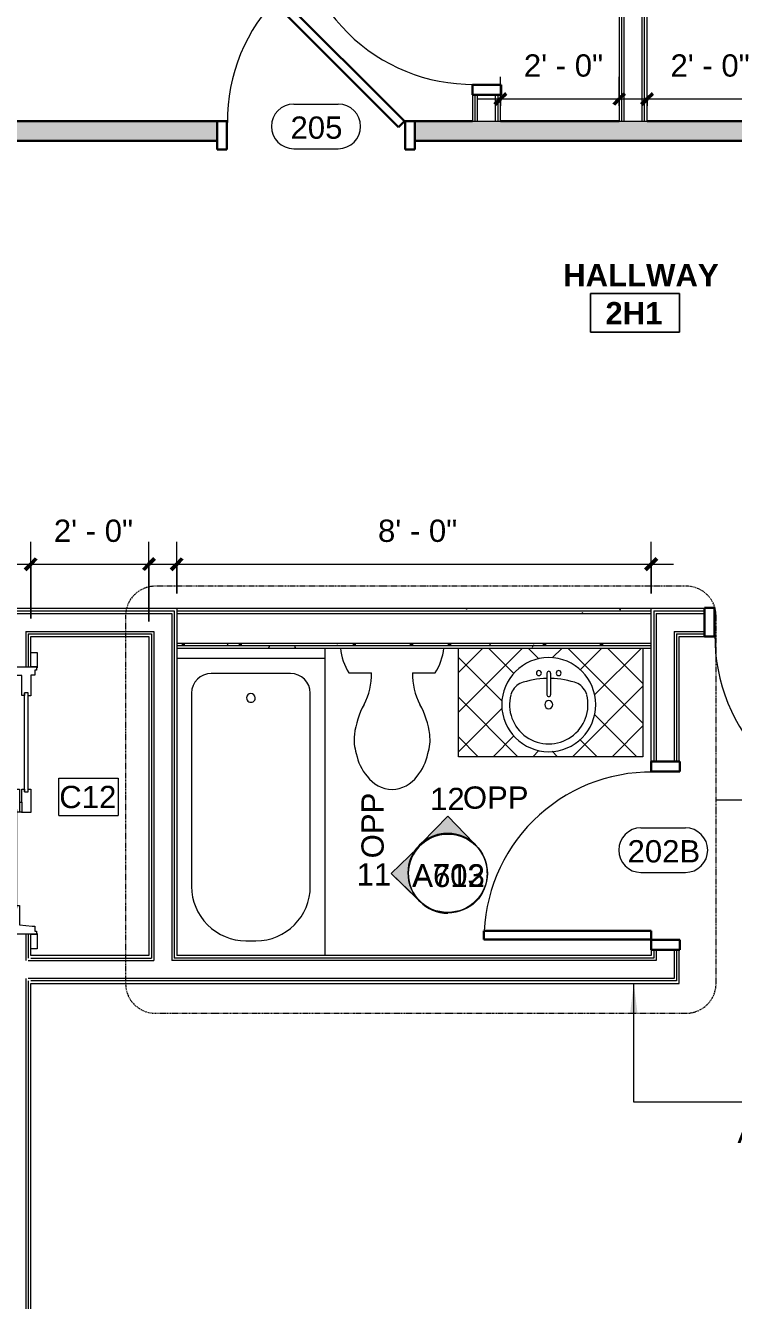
# Model space of a CAD drawing. Header units: inches. Extents: x -1176 to 1507, y -2587 to 978.
# Drawn here: x 686.5 to 829.6, y 170.9 to 428.4 of the extents above; entities that cross this region are included whole.
import ezdxf

# ---------------------------------------------------------------- set-up
doc = ezdxf.new("R2010")
doc.units = ezdxf.units.IN
doc.header["$MEASUREMENT"] = 0
doc.linetypes.add('Dash Dot 3_16_', pattern=[0.3125, 0.1875, -0.0625, 0, -0.0625])
for name, color, linetype, lineweight in [('A-ANNO-DIMS', 211, 'Continuous', 9), ('A-ANNO-DIMS-48', 211, 'Continuous', 9), ('A-ANNO-KEYN', 231, 'Continuous', 9), ('A-ANNO-NOTE', 131, 'Continuous', 9), ('A-ANNO-SYMB', 150, 'Continuous', 9), ('A-AREA-IDEN', 2, 'Continuous', 9), ('A-DETL', 90, 'Continuous', 9), ('A-DETL-GENF', 92, 'Continuous', 9), ('A-DOOR', 31, 'Continuous', 18), ('A-DOOR-FRAM', 31, 'Continuous', 30), ('A-DOOR-GLAZ', 31, 'Continuous', 9), ('A-DOOR-IDEN', 31, 'Continuous', 9), ('A-DOOR-OPNG', 31, 'Continuous', 30), ('A-WALL', 113, 'Continuous', 18), ('A-WALL-PATT', 111, 'Continuous', 18), ('G-ANNO-SYMB', 111, 'Continuous', 9), ('I-WALL', 2, 'Continuous', 18), ('P-SANR-FIXT', 6, 'Continuous', 9), ('Q-CASE', 31, 'Continuous', 9)]:
    doc.layers.add(name, color=color, linetype=linetype, lineweight=lineweight)
doc.styles.add('Arial', font='arial.ttf', dxfattribs={"height": 4.5})
doc.styles.add('Swis721 Lt BT', font='swissl.ttf', dxfattribs={"height": 4.5})
doc.styles.add('Swis721 Lt BT_1', font='swissl.ttf', dxfattribs={"height": 0.09375})
doc.styles.add('Swis721 Lt BT_B', font='', dxfattribs={"height": 4.5})
doc.styles.get('Swis721 Lt BT_B').set_extended_font_data('Swis721 Lt BT', bold=True)
doc.dimstyles.new('OTJ_-_3_32__Linear', dxfattribs={"dimscale": 12, "dimtxt": 4.748918, "dimasz": 0.1875, "dimexe": 0.375, "dimexo": 0.25, "dimgap": 0.25, "dimtad": 1, "dimdec": 1, "dimrnd": 0.5, "dimzin": 3, "dimdsep": 46, "dimlunit": 4, "dimtxsty": 'Swis721 Lt BT', "dimblk1": 'OBLIQUE', "dimblk2": 'OBLIQUE', "dimsah": 1, "dimcen": 0.09, "dimdle": 0.375, "dimazin": 0, "dimtfac": 1, "dimtdec": 4, "dimtix": 1, "dimtmove": 0, "dimatfit": 3, "dimfxl": 1, "dimtvp": 1, "dimtfill": 1, "dimfrac": 2, "dimtolj": 1, "dimtzin": 0, "dimarcsym": 2})
pattern_1 = [(0, (0, 0), (15.36, 3.84), [0.634, -10.886, 0.634, -10.886, -61.44]), (0, (0, 0), (15.36, 3.84), [-23.04, 0.634, -22.406, 0.634, -10.886, -26.88]), (0, (0, 0), (15.36, 3.84), [-57.6, 0.634, -7.046, 0.634, -18.566]), (120, (5.76, 1.92), (-11.005538, 11.38215), [0.634, -10.886, 0.634, -10.886, -61.44]), (120, (5.76, 1.92), (-11.005538, 11.38215), [-23.04, 0.634, -22.406, 0.634, -10.886, -26.88]), (120, (5.76, 1.92), (-11.005538, 11.38215), [-57.6, 0.634, -7.046, 0.634, -18.566]), (240, (7.68, 9.6), (-4.354462, -15.22215), [0.634, -10.886, 0.634, -10.886, -61.44]), (240, (7.68, 9.6), (-4.354462, -15.22215), [-23.04, 0.634, -22.406, 0.634, -10.886, -26.88]), (240, (7.68, 9.6), (-4.354462, -15.22215), [-57.6, 0.634, -7.046, 0.634, -18.566])]

# ---------------------------------------------------------------- blocks, each defined once
blk = doc.blocks.new('Single Flush - D2 2_10_ X 8_-8249392-2nd Floor Construction')
at = {"layer": 'A-DOOR', "lineweight": 30}
for p, q in [((15.15625, -2.8125), (16.90625, -2.8125)), ((15.15625, -36.625), (15.15625, -2.8125)), ((16.90625, -2.8125), (16.90625, -36.625)), ((16.90625, -36.625), (15.15625, -36.625))]:
    blk.add_line(p, q, dxfattribs=at)
at = {"layer": 'A-DOOR', "lineweight": 9}
blk.add_arc((16.90625, -2.8125), 33.8125, 179.5, 270, dxfattribs=at)
at = {"layer": 'A-DOOR-FRAM'}
for p, q in [((-19, 2.9375), (-19, -2.8125)), ((-19, 2.9375), (-17, 2.9375)), ((-17, 2.9375), (-17, -2.8125)), ((17.000004, 2.9375), (17.000004, -2.8125)), ((17.000004, 2.9375), (19.000004, 2.9375)), ((19.000004, 2.9375), (19.000004, -2.8125)), ((-19, -2.8125), (-17, -2.8125)), ((17.000004, -2.8125), (19.000004, -2.8125))]:
    blk.add_line(p, q, dxfattribs=at)
blk = doc.blocks.new('Single Flush - D1 3_ X 8_-8250001-2nd Floor Construction')
at = {"layer": 'A-DOOR', "lineweight": 30}
for p, q in [((16.15625, -2.8125), (17.90625, -2.8125)), ((16.15625, -38.625), (16.15625, -2.8125)), ((17.90625, -2.8125), (17.90625, -38.625)), ((17.90625, -38.625), (16.15625, -38.625))]:
    blk.add_line(p, q, dxfattribs=at)
at = {"layer": 'A-DOOR', "lineweight": 9}
blk.add_arc((17.90625, -2.8125), 35.8125, 179.5, 270, dxfattribs=at)
at = {"layer": 'A-DOOR-FRAM'}
for p, q in [((-20, 2.9375), (-20, -2.8125)), ((-20, 2.9375), (-18, 2.9375)), ((-18, 2.9375), (-18, -2.8125)), ((18.000004, 2.9375), (18.000004, -2.8125)), ((18.000004, 2.9375), (20.000004, 2.9375)), ((20.000004, 2.9375), (20.000004, -2.8125)), ((-20, -2.8125), (-18, -2.8125)), ((18.000004, -2.8125), (20.000004, -2.8125))]:
    blk.add_line(p, q, dxfattribs=at)
blk = doc.blocks.new('Tub-Rectangular-3D - Tub-Rectangular-3D-6996945-2nd Floor Construction')
at = {"layer": 'P-SANR-FIXT'}
for p, q in [((16.28, 32.81), (-43.72, 32.81)), ((-43.72, 32.81), (-43.72, 2.81)), ((2.28, 29.81), (-36.72, 29.81)), ((-40.72, 25.81), (-40.72, 9.81)), ((13.28, 16.81), (13.28, 18.81)), ((-36.72, 5.81), (2.28, 5.81))]:
    blk.add_line(p, q, dxfattribs=at)
for centre, radius, start, end in [((-36.72, 25.81), 4, 90, 180), ((2.28, 18.81), 11, 360, 90), ((-35.77, 17.81), 0.875, 90, 270), ((-35.77, 17.81), 0.875, 270, 90), ((2.28, 16.81), 11, 270, 0), ((-36.72, 9.81), 4, 180, 270)]:
    blk.add_arc(centre, radius, start, end, dxfattribs=at)
blk = doc.blocks.new('Vanity Counter Top w Round Sink Hole - 24_ Depth-7683050-2nd Floor Construction')
at = {"layer": 'Q-CASE'}
h = blk.add_hatch(dxfattribs=at)
h.set_pattern_fill('FP_27', color=256, style=0, pattern_type=2)
h.set_pattern_definition([(225, (758.993, 305.728), (4.006467, -4.006467), []), (315, (758.993, 305.728), (4.006467, 4.006467), [])])
h.paths.add_polyline_path([(-33.25, 25), (-52.26, 25), (-52.26, 3.06), (-14.98, 3.06), (-14.98, 25), (-31.14, 25)], flags=0)
h.paths.add_polyline_path([(-33.25, 23.98), (-31.14, 23.74), (-29.13, 23.04), (-27.33, 21.91), (-25.82, 20.41), (-24.69, 18.6), (-23.99, 16.6), (-23.75, 14.48), (-23.99, 12.37), (-24.73, 10.3), (-25.82, 8.56), (-27.33, 7.05), (-29.13, 5.92), (-31.14, 5.22), (-33.25, 4.98), (-35.36, 5.22), (-37.37, 5.92), (-39.17, 7.05), (-40.68, 8.56), (-41.81, 10.36), (-42.51, 12.37), (-42.75, 14.48), (-42.51, 16.6), (-41.81, 18.6), (-40.68, 20.41), (-39.17, 21.91), (-37.37, 23.04), (-35.36, 23.74)], flags=0)
for p, q in [((-52.26, 25), (-14.98, 25)), ((-52.26, 3.06), (-52.26, 25)), ((-14.98, 25), (-14.98, 3.06))]:
    blk.add_line(p, q, dxfattribs=at)
blk = doc.blocks.new('Sink Vanity-Round - 19_ x 19_-6996918-2nd Floor Construction')
at = {"layer": 'P-SANR-FIXT'}
for p, q in [((3.43, -9.73), (3.43, -5.36)), ((4.18, -9.73), (4.18, -5.36))]:
    blk.add_line(p, q, dxfattribs=at)
for centre, radius, start, end in [((3.81, -3.35), 9.5, 90, 270), ((3.81, -3.35), 9.5, 270, 90), ((3.81, -3.35), 7.93, 345.3071, 194.6929), ((3.81, -3.35), 0.812, 0, 180), ((3.81, -3.35), 0.812, 180, 0), ((3.81, -5.36), 0.375, 0, 180), ((0.05, -4.11), 4.12, 197.8096, 239.2073), ((3.81, 9.17), 17.81, 250.7914, 268.7933), ((3.81, 9.17), 17.81, 271.2067, 289.2086), ((7.56, -4.11), 4.12, 300.7927, 342.1904), ((1.81, -9.73), 0.5, 0, 180), ((1.81, -9.73), 0.5, 180, 0), ((3.81, -9.73), 0.375, 180, 0), ((5.81, -9.73), 0.5, 0, 180), ((5.81, -9.73), 0.5, 180, 0)]:
    blk.add_arc(centre, radius, start, end, dxfattribs=at)
blk = doc.blocks.new('Single Flush - D2 3_ X 8_-8252890-2nd Floor Construction')
at = {"layer": 'A-DOOR', "lineweight": 30}
for p, q in [((16.15625, 38.625), (16.15625, 2.8125)), ((17.90625, 38.625), (16.15625, 38.625)), ((17.90625, 2.8125), (17.90625, 38.625)), ((16.15625, 2.8125), (17.90625, 2.8125))]:
    blk.add_line(p, q, dxfattribs=at)
at = {"layer": 'A-DOOR', "lineweight": 9}
blk.add_arc((17.90625, 2.8125), 35.8125, 90, 180.5, dxfattribs=at)
at = {"layer": 'A-DOOR-FRAM'}
for p, q in [((-20, -2.9375), (-20, 2.8125)), ((-20, 2.8125), (-18, 2.8125)), ((-18, -2.9375), (-18, 2.8125)), ((18.000004, -2.9375), (18.000004, 2.8125)), ((18.000004, 2.8125), (20.000004, 2.8125)), ((20.000004, -2.9375), (20.000004, 2.8125)), ((-20, -2.9375), (-18, -2.9375)), ((18.000004, -2.9375), (20.000004, -2.9375))]:
    blk.add_line(p, q, dxfattribs=at)
blk = doc.blocks.new('Single Flush - D1 3_ X 8_-8252940-2nd Floor Construction')
at = {"layer": 'A-DOOR', "color": 8, "lineweight": 30}
for p, q in [((-7.42, 27.32), (-8.65, 26.09)), ((-8.65, 26.09), (16.67, 0.76)), ((17.91, 2), (-7.42, 27.32)), ((16.67, 0.76), (17.91, 2))]:
    blk.add_line(p, q, dxfattribs=at)
at = {"layer": 'A-DOOR', "lineweight": 9}
blk.add_arc((17.91, 2), 35.81, 135, 180.5, dxfattribs=at)
at = {"layer": 'A-DOOR-FRAM', "color": 8}
for p, q in [((-20, -3.75), (-20, 2)), ((-20, 2), (-18, 2)), ((-18, -3.75), (-18, 2)), ((18, -3.75), (18, 2)), ((18, 2), (20, 2)), ((20, -3.75), (20, 2)), ((-20, -3.75), (-18, -3.75)), ((18, -3.75), (20, -3.75))]:
    blk.add_line(p, q, dxfattribs=at)
blk = doc.blocks.new('P-Toilet-Floor-3D - Floor Mount-V27-2nd Floor Construction')
at = {"layer": 'P-SANR-FIXT'}
for p, q in [((-8.7, -8.31), (-4.13, -8.31)), ((4.13, -8.31), (8.7, -8.31))]:
    blk.add_line(p, q, dxfattribs=at)
for centre, radius, start, end in [((0.69, -2.25), 11.19, 185.4884, 212.8527), ((-0.69, -2.25), 11.19, 327.1473, 354.5116), ((-17.85, -8.46), 13.72, 332.9997, 0.6089), ((17.85, -8.46), 13.72, 179.3911, 207.0003), ((9.41, -22.94), 17.16, 151.2397, 172.7867), ((-9.41, -22.94), 17.16, 7.2133, 28.7603), ((0.88, -21.86), 8.56, 172.7867, 198.8936), ((-0.88, -21.86), 8.56, 341.1064, 7.2133), ((2.68, -22.72), 10.08, 190.9157, 219.9319), ((-2.68, -22.72), 10.08, 320.0681, 349.0843), ((0.18, -25.42), 6.45, 215.8378, 268.4031), ((-0.18, -25.42), 6.45, 271.5969, 324.1622)]:
    blk.add_arc(centre, radius, start, end, dxfattribs=at)
blk = doc.blocks.new('Door-Sliding-JELD-WEN-2_Panel-Stationary_Active-Wide_Stile-EpicVue - D6 4_6_ X 8_-8222145-2nd Floor Construction')
at = {"layer": 'A-DETL-GENF'}
for p, q in [((-27, 1.74), (-25.25, 1.74)), ((-27, -4.01), (-27, 1.74)), ((-25.25, 1.74), (-25.25, 1.27)), ((-25.25, 1.27), (-21.22, 1.27)), ((-21.75, 0.74), (-21.75, -0.01)), ((-21.22, 0.74), (-21.75, 0.74)), ((-21.22, 1.27), (-21.22, 0.74)), ((-2.31, 1.27), (2.31, 1.27)), ((-2.31, 0.74), (-2.31, 1.27)), ((-1.78, 0.74), (-2.31, 0.74)), ((-1.78, -0.01), (-1.78, 0.74)), ((2.31, 1.27), (2.31, -0.52)), ((25.25, 1.74), (27, 1.74)), ((25.25, -1.01), (25.25, 1.74)), ((27, 1.74), (27, -4.01)), ((-25.11, -0.52), (-25.34, -3.12)), ((-21.21, -0.52), (-25.11, -0.52)), ((-21.75, -0.01), (-21.21, -0.01)), ((-21.21, -0.01), (-21.21, -0.52)), ((-2.37, -0.96), (-2.32, -0.96)), ((-2.37, -2.8), (-2.37, -0.96)), ((-2.32, -0.01), (-1.78, -0.01)), ((-2.32, -0.96), (-2.32, -0.01)), ((-0.28, -0.52), (-2.32, -0.52)), ((-2.32, -1.01), (-2.32, -0.96)), ((-0.28, -1.01), (-2.32, -1.01)), ((-0.28, -0.52), (-0.28, -1.01)), ((2.31, -0.52), (-0.28, -0.52)), ((-0.28, -1.01), (2.31, -1.01)), ((1.78, -1.54), (1.78, -2.29)), ((2.31, -1.54), (1.78, -1.54)), ((1.78, -2.29), (2.32, -2.29)), ((2.31, -1.01), (2.31, -1.54)), ((2.32, -2.29), (2.32, -2.8)), ((21.2, -2.29), (21.75, -2.29)), ((21.2, -2.8), (21.2, -2.29)), ((21.21, -1.01), (25.25, -1.01)), ((21.21, -1.54), (21.21, -1.01)), ((21.75, -1.54), (21.21, -1.54)), ((21.75, -2.29), (21.75, -1.54)), ((-29.91, -2.86), (-27, -2.86)), ((-29.91, -4.12), (-29.91, -2.86)), ((-26.86, -4.12), (-29.91, -4.12)), ((-27, -2.86), (-27, -4.04)), ((-26.34, -4.01), (-27, -4.01)), ((-27, -4.04), (-26.86, -4.04)), ((-26.86, -4.04), (-26.86, -4.12)), ((-26.34, -3.61), (-26.34, -4.01)), ((-25.34, -3.61), (-26.34, -3.61)), ((-25.34, -3.12), (-25.34, -3.61)), ((2.32, -2.8), (-2.37, -2.8)), ((25.33, -2.8), (21.2, -2.8)), ((25.33, -3.61), (25.33, -2.8)), ((26.34, -3.61), (25.33, -3.61)), ((26.34, -4.01), (26.34, -3.61)), ((27, -4.01), (26.34, -4.01)), ((26.86, -4.04), (27, -4.04)), ((26.86, -4.12), (26.86, -4.04)), ((29.91, -4.12), (26.86, -4.12)), ((27, -2.86), (29.91, -2.86)), ((27, -4.04), (27, -2.86)), ((29.91, -2.86), (29.91, -4.12))]:
    blk.add_line(p, q, dxfattribs=at)
at = {"layer": 'A-DOOR-FRAM', "lineweight": 9}
for p, q in [((-27, 2.81), (-25.75, 2.81)), ((-27, 1.74), (-27, 2.81)), ((-25.75, 2.81), (-25.75, 1.74)), ((25.75, 2.81), (27, 2.81)), ((25.75, 1.74), (25.75, 2.81)), ((27, 2.81), (27, 1.74)), ((-25.75, 1.74), (-27, 1.74)), ((27, 1.74), (25.75, 1.74))]:
    blk.add_line(p, q, dxfattribs=at)
at = {"layer": 'A-DOOR-GLAZ'}
for p, q in [((-21.75, 0.74), (-1.78, 0.74)), ((-21.75, -0.01), (-1.78, -0.01)), ((1.78, -1.54), (21.75, -1.54)), ((1.78, -2.29), (21.75, -2.29))]:
    blk.add_line(p, q, dxfattribs=at)
at = {"layer": 'A-DOOR-OPNG'}
for p, q in [((-8.6, 7.58), (-5.77, 4.75)), ((-5.77, 4.75), (-17.77, 4.75)), ((-8.6, 1.92), (-5.77, 4.75))]:
    blk.add_line(p, q, dxfattribs=at)
blk = doc.blocks.new('Room Tag - Room Name and Number-3379422-2nd Floor Construction')
at = {"layer": 'A-AREA-IDEN'}
for p, q in [((-0.1881, -0.1636), (-0.1881, -0.0018)), ((-0.1881, -0.0018), (0.1869, -0.0018)), ((0.1869, -0.0018), (-0.1881, -0.0018)), ((-0.1881, -0.0018), (-0.1881, -0.1636)), ((0.1869, -0.0018), (0.1869, -0.1636)), ((0.1869, -0.1636), (0.1869, -0.0018)), ((0.1869, -0.1636), (-0.1881, -0.1636)), ((-0.1881, -0.1636), (0.1869, -0.1636))]:
    blk.add_line(p, q, dxfattribs=at)
blk = doc.blocks.new('Door Tag - Door Tag-41184-2nd Floor Construction')
at = {"layer": 'A-DOOR-IDEN'}
for p, q in [((-0.09375, 0.09375), (0.09375, 0.09375)), ((-0.09375, -0.09375), (0.09375, -0.09375))]:
    blk.add_line(p, q, dxfattribs=at)
for centre, start, end in [((-0.09375, 0), 90, 270), ((0.09375, 0), 270, 90)]:
    blk.add_arc(centre, 0.09375, start, end, dxfattribs=at)
blk = doc.blocks.new('DIMBLOCK4-2nd Floor Construction')
at = {"layer": 'A-ANNO-DIMS-48'}
for p, q in [((687.56, 308.67), (687.56, 324.11)), ((711.43, 308.04), (711.43, 324.11)), ((683.06, 319.61), (715.93, 319.61)), ((687.56, 319.61), (687.56, 308.67)), ((711.43, 319.61), (711.43, 308.04))]:
    blk.add_line(p, q, dxfattribs=at)
at = {"layer": 'A-ANNO-DIMS-48', "lineweight": 50}
for p, q in [((687.56, 319.61), (686.43, 318.49)), ((687.56, 319.61), (688.68, 320.74)), ((711.43, 319.61), (710.31, 318.49)), ((711.43, 319.61), (712.56, 320.74))]:
    blk.add_line(p, q, dxfattribs=at)
at = {"layer": 'A-ANNO-DIMS-48', "color": 0, "insert": (692.22, 328.62), "char_height": 4.5, "width": 17.4579, "attachment_point": 1, "line_spacing_factor": 1.005062, "style": 'Swis721 Lt BT', "bg_fill": 3, "box_fill_scale": 1.25, "bg_fill_color": 256, "bg_fill_true_color": 13158600, "bg_fill_transparency": 0}
blk.add_mtext('2\' - 0"', dxfattribs=at)
blk = doc.blocks.new('_Oblique')
at = {"color": 0, "linetype": 'ByBlock', "lineweight": -2}
blk.add_line((-0.5, -0.5), (0.5, 0.5), dxfattribs=at)
blk = doc.blocks.new('DIMBLOCK5-2nd Floor Construction')
at = {"layer": 'A-ANNO-DIMS-48'}
for p, q in [((717.06, 313.67), (717.06, 324.11)), ((812.95, 313.67), (812.95, 324.11)), ((712.56, 319.61), (817.45, 319.61)), ((717.06, 319.61), (717.06, 313.67)), ((812.95, 319.61), (812.95, 313.67))]:
    blk.add_line(p, q, dxfattribs=at)
at = {"layer": 'A-ANNO-DIMS-48', "lineweight": 50}
for p, q in [((717.06, 319.61), (715.93, 318.49)), ((717.06, 319.61), (718.18, 320.74)), ((812.95, 319.61), (811.82, 318.49)), ((812.95, 319.61), (814.07, 320.74))]:
    blk.add_line(p, q, dxfattribs=at)
at = {"layer": 'A-ANNO-DIMS-48', "color": 0, "insert": (757.73, 328.62), "char_height": 4.5, "width": 17.4579, "attachment_point": 1, "line_spacing_factor": 1.005062, "style": 'Swis721 Lt BT', "bg_fill": 3, "box_fill_scale": 1.25, "bg_fill_color": 256, "bg_fill_true_color": 13158600, "bg_fill_transparency": 0}
blk.add_mtext('8\' - 0"', dxfattribs=at)
blk = doc.blocks.new('Align symbol - U shaped 2016 - symbol_align 01-8018794-2nd Floor Construction')
at = {"layer": 'A-ANNO-NOTE'}
for points in [[(-0.0156, 0.125), (0.0156, 0.125), (0, 0)], [(1.2344, 0.125), (1.2656, 0.125), (1.25, 0)]]:
    blk.add_hatch(color=256, dxfattribs=at).paths.add_polyline_path(points, flags=0)
for p, q in [((0, 0.5), (1.25, 0.5)), ((0, 0), (0, 0.5)), ((1.25, 0.5), (1.25, 0))]:
    blk.add_line(p, q, dxfattribs=at)
at = {"layer": 'A-ANNO-NOTE', "insert": (0.8137, 0.5778), "char_height": 0.09375, "width": 0.4545, "attachment_point": 1, "rotation": 180, "style": 'Swis721 Lt BT_1'}
blk.add_mtext('ALIGN', dxfattribs=at)
blk = doc.blocks.new('DIMBLOCK7-2nd Floor Construction')
at = {"layer": 'A-ANNO-DIMS-48'}
for p, q in [((782.49, 412.19), (782.49, 418.1)), ((806.49, 412.19), (806.49, 418.1)), ((777.99, 413.6), (810.99, 413.6)), ((782.49, 413.6), (782.49, 412.19)), ((806.49, 413.6), (806.49, 412.19))]:
    blk.add_line(p, q, dxfattribs=at)
at = {"layer": 'A-ANNO-DIMS-48', "lineweight": 50}
for p, q in [((782.49, 413.6), (783.61, 414.73)), ((806.49, 413.6), (807.61, 414.73)), ((782.49, 413.6), (781.36, 412.48)), ((806.49, 413.6), (805.36, 412.48))]:
    blk.add_line(p, q, dxfattribs=at)
at = {"layer": 'A-ANNO-DIMS-48', "color": 0, "insert": (787.21, 422.61), "char_height": 4.5, "width": 17.4579, "attachment_point": 1, "line_spacing_factor": 1.005062, "style": 'Swis721 Lt BT', "bg_fill": 3, "box_fill_scale": 1.25, "bg_fill_color": 256, "bg_fill_true_color": 13158600, "bg_fill_transparency": 0}
blk.add_mtext('2\' - 0"', dxfattribs=at)
blk = doc.blocks.new('DIMBLOCK8-2nd Floor Construction')
at = {"layer": 'A-ANNO-DIMS-48'}
for p, q in [((812.11, 412.19), (812.11, 418.1)), ((836.11, 412.19), (836.11, 418.1)), ((807.61, 413.6), (840.61, 413.6)), ((812.11, 413.6), (812.11, 412.19)), ((836.11, 413.6), (836.11, 412.19))]:
    blk.add_line(p, q, dxfattribs=at)
at = {"layer": 'A-ANNO-DIMS-48', "lineweight": 50}
for p, q in [((812.11, 413.6), (813.24, 414.73)), ((836.11, 413.6), (837.24, 414.73)), ((812.11, 413.6), (810.99, 412.48)), ((836.11, 413.6), (834.99, 412.48))]:
    blk.add_line(p, q, dxfattribs=at)
at = {"layer": 'A-ANNO-DIMS-48', "color": 0, "insert": (816.84, 422.61), "char_height": 4.5, "width": 17.4579, "attachment_point": 1, "line_spacing_factor": 1.005062, "style": 'Swis721 Lt BT', "bg_fill": 3, "box_fill_scale": 1.25, "bg_fill_color": 256, "bg_fill_true_color": 13158600, "bg_fill_transparency": 0}
blk.add_mtext('2\' - 0"', dxfattribs=at)
blk = doc.blocks.new('Elevation - Filled Arrow 2-347888-2nd Floor Construction')
at = {"layer": 'G-ANNO-SYMB'}
blk.add_circle((0, 0), 0.1664, dxfattribs=at)
blk = doc.blocks.new('Elevation - Filled Arrow-151867-2nd Floor Construction')
at = {"layer": 'G-ANNO-SYMB'}
h = blk.add_hatch(color=256, dxfattribs=at)
edge = h.paths.add_edge_path(flags=0)
edge.add_line((0, 0.2393), (0.1103, 0.1247))
edge.add_arc((-0.0002, -0.0002), 0.1667, 48.498, 130.5571)
edge.add_line((-0.1085, 0.1265), (0, 0.2393))
for p, q in [((0, 0.2393), (-0.1085, 0.1265)), ((-0.1084, 0.1266), (0, 0.2393)), ((0, 0.2393), (-0.1084, 0.1266)), ((0, 0.2393), (0.11, 0.1249)), ((0.1103, 0.1247), (0, 0.2393))]:
    blk.add_line(p, q, dxfattribs=at)
blk.add_arc((-0.0002, -0.0002), 0.1667, 48.498, 130.5571, dxfattribs=at)
blk.add_ellipse((-0.0002, -0.0001), major_axis=(-0.1667, 0), ratio=0.999376, start_param=3.141593, end_param=6.283185, dxfattribs=at)
blk = doc.blocks.new('Keynote Tag - Keynote Number - Boxed-135510-2nd Floor Construction')
at = {"layer": 'A-ANNO-KEYN'}
for p, q in [((-0.125, -0.0792), (-0.125, 0.0781)), ((-0.125, 0.0781), (0.125, 0.0781)), ((0.125, 0.0781), (0.125, -0.0792)), ((-0.125, -0.0792), (0.125, -0.0792))]:
    blk.add_line(p, q, dxfattribs=at)

msp = doc.modelspace()

# ---------------------------------------------------------------- hatches: boundary and pattern name
at = {"layer": 'A-WALL-PATT'}
h = msp.add_hatch(color=250, dxfattribs=at)
h.paths.add_polyline_path([(1087.9, 405.14), (1087.9, 409.14), (875.24, 409.14), (875.24, 405.14), (1060.75, 405.14)], flags=0)
h.paths.add_polyline_path([(605.28, 405.14), (725.2, 405.14), (725.2, 409.14), (495.15, 409.14), (495.15, 405.14), (604.78, 405.14)], flags=0)
h.paths.add_polyline_path([(835.24, 405.14), (835.24, 409.14), (765.2, 409.14), (765.2, 405.14), (818.35, 405.14)], flags=0)
at = {"layer": 'A-WALL-PATT', "lineweight": 9}
h = msp.add_hatch(dxfattribs=at)
h.set_pattern_fill('FP_6', color=256, style=0, pattern_type=2)
h.set_pattern_definition(pattern_1)
h.paths.add_polyline_path([(812.95, 310.17), (812.95, 310.67), (717.06, 310.67), (717.06, 310.17), (801.04, 310.17)], flags=0)
h = msp.add_hatch(dxfattribs=at)
h.set_pattern_fill('FP_6', color=256, style=0, pattern_type=2)
h.set_pattern_definition(pattern_1)
h.paths.add_polyline_path([(801.04, 309.67), (812.95, 309.67), (812.95, 310.17), (717.06, 310.17), (717.06, 309.67), (783.72, 309.67)], flags=0)
h = msp.add_hatch(dxfattribs=at)
h.set_pattern_fill('FP_6', color=256, style=0, pattern_type=2)
h.set_pattern_definition(pattern_1)
h.paths.add_polyline_path([(801.04, 303.17), (812.95, 303.17), (812.95, 303.67), (717.06, 303.67), (717.06, 303.17), (783.72, 303.17)], flags=0)
h = msp.add_hatch(dxfattribs=at)
h.set_pattern_fill('FP_6', color=256, style=0, pattern_type=2)
h.set_pattern_definition(pattern_1)
h.paths.add_polyline_path([(812.95, 302.67), (812.95, 303.17), (717.06, 303.17), (717.06, 302.67), (801.04, 302.67)], flags=0)

# ---------------------------------------------------------------- linework, layer by layer
at = {"layer": 'A-ANNO-SYMB', "linetype": 'Dash Dot 3_16_'}
for p, q in [((826.05, 234.91), (826.05, 309.17)), ((712.72, 228.91), (820.05, 228.91))]:
    msp.add_line(p, q, dxfattribs=at)
at = {"layer": 'A-ANNO-SYMB'}
msp.add_line((826.05, 272.04), (854.85, 272.04), dxfattribs=at)
at = {"layer": 'A-ANNO-SYMB', "linetype": 'Dash Dot 3_16_'}
for centre, start, end in [((820.05, 309.17), 0, 90), ((712.72, 234.91), 180, 270), ((820.05, 234.91), 270, 0)]:
    msp.add_arc(centre, 6, start, end, dxfattribs=at)
at = {"layer": 'A-DETL'}
msp.add_line((747.06, 300.54), (747.06, 302.67), dxfattribs=at)
at = {"layer": 'A-WALL'}
for p, q in [((806.99, 409.14), (806.99, 459.76)), ((807.49, 409.14), (807.49, 460.26)), ((811.11, 409.14), (811.11, 460.26)), ((811.61, 409.14), (811.61, 459.76)), ((777.36, 409.14), (777.36, 414.45)), ((777.86, 409.14), (777.86, 414.45)), ((781.49, 409.14), (781.49, 414.45)), ((781.99, 409.14), (781.99, 414.45)), ((776.86, 409.14), (782.49, 409.14)), ((806.49, 409.14), (812.11, 409.14)), ((680.99, 310.17), (716.56, 310.17)), ((680.99, 309.67), (716.06, 309.67)), ((716.06, 309.67), (716.06, 239.54)), ((716.56, 310.17), (716.56, 240.04)), ((717.06, 310.17), (812.95, 310.17)), ((717.06, 309.67), (812.95, 309.67)), ((813.45, 310.17), (813.45, 279.73)), ((813.45, 310.17), (823.71, 310.17)), ((813.95, 309.67), (813.95, 279.73)), ((813.95, 309.67), (823.71, 309.67)), ((686.56, 306.04), (686.56, 298.85)), ((686.56, 306.04), (712.43, 306.04)), ((687.06, 305.54), (687.06, 298.85)), ((687.06, 305.54), (711.93, 305.54)), ((711.93, 305.54), (711.93, 240.04)), ((712.43, 306.04), (712.43, 239.54)), ((817.57, 306.04), (817.57, 279.73)), ((817.57, 306.04), (823.71, 306.04)), ((818.07, 305.54), (818.07, 279.73)), ((818.07, 305.54), (823.71, 305.54)), ((717.06, 303.67), (812.95, 303.67)), ((717.06, 303.17), (812.95, 303.17)), ((686.56, 244.85), (686.56, 239.54)), ((687.06, 244.85), (687.06, 240.04)), ((687.06, 239.54), (712.43, 239.54)), ((687.56, 240.04), (711.93, 240.04)), ((813.95, 239.54), (716.06, 239.54)), ((813.45, 240.04), (716.56, 240.04)), ((813.45, 241.73), (813.45, 240.04)), ((813.95, 241.73), (813.95, 239.54)), ((817.57, 241.73), (817.57, 235.92)), ((818.07, 241.73), (818.07, 235.42)), ((686.56, 235.92), (686.56, 113.89)), ((817.57, 235.92), (687.06, 235.92)), ((687.06, 235.42), (687.06, 113.89)), ((818.07, 235.42), (687.56, 235.42))]:
    msp.add_line(p, q, dxfattribs=at)
at = {"layer": 'A-WALL', "color": 8, "lineweight": 30}
for p, q in [((725.2, 409.14), (480.78, 409.14)), ((725.2, 409.14), (725.2, 405.14)), ((776.86, 409.14), (765.2, 409.14)), ((765.2, 409.14), (765.2, 405.14)), ((806.49, 409.14), (782.49, 409.14)), ((835.24, 409.14), (812.11, 409.14)), ((725.2, 405.14), (623.4, 405.14)), ((765.2, 405.14), (835.24, 405.14))]:
    msp.add_line(p, q, dxfattribs=at)
at = {"layer": 'I-WALL'}
for p, q in [((806.49, 459.26), (806.49, 409.14)), ((812.11, 409.14), (812.11, 459.26)), ((776.86, 414.45), (776.86, 409.14)), ((782.49, 414.45), (776.86, 414.45)), ((782.49, 409.14), (782.49, 414.45)), ((823.71, 310.67), (680.99, 310.67)), ((717.06, 310.67), (717.06, 240.54)), ((812.95, 279.73), (812.95, 310.67)), ((823.71, 305.04), (823.71, 310.67)), ((687.56, 298.85), (687.56, 305.04)), ((687.56, 305.04), (711.43, 305.04)), ((711.43, 305.04), (711.43, 240.54)), ((818.57, 279.73), (818.57, 305.04)), ((818.57, 305.04), (823.71, 305.04)), ((717.06, 302.67), (812.95, 302.67)), ((812.95, 279.73), (818.57, 279.73)), ((687.56, 240.54), (687.56, 244.85)), ((711.43, 240.54), (687.56, 240.54)), ((812.95, 240.54), (717.06, 240.54)), ((818.57, 241.73), (812.95, 241.73)), ((812.95, 241.73), (812.95, 240.54)), ((818.57, 234.92), (818.57, 241.73)), ((687.56, 113.89), (687.56, 234.92)), ((687.56, 234.92), (818.57, 234.92))]:
    msp.add_line(p, q, dxfattribs=at)

# ---------------------------------------------------------------- block references
at = {"layer": 'A-ANNO-KEYN', "xscale": 47.99999999999997, "yscale": 47.99999999999997, "zscale": 47.99999999999997}
msp.add_blockref('Keynote Tag - Keynote Number - Boxed-135510-2nd Floor Construction', (699.21, 272.62), dxfattribs=at)
at = {"layer": 'A-ANNO-NOTE', "xscale": 48, "yscale": 48, "zscale": 48, "rotation": 180}
msp.add_blockref('Align symbol - U shaped 2016 - symbol_align 01-8018794-2nd Floor Construction', (869.43, 234.92), dxfattribs=at)
at = {"layer": 'A-AREA-IDEN', "xscale": 47.99999999999997, "yscale": 47.99999999999997, "zscale": 47.99999999999997}
msp.add_blockref('Room Tag - Room Name and Number-3379422-2nd Floor Construction', (809.71, 374.37), dxfattribs=at)
at = {"layer": 'A-DOOR'}
for name, p, rotation in [('Single Flush - D2 3_ X 8_-8252890-2nd Floor Construction', (779.67, 434.45), 90), ('Door-Sliding-JELD-WEN-2_Panel-Stationary_Active-Wide_Stile-EpicVue - D6 4_6_ X 8_-8222145-2nd Floor Construction', (684.74, 271.85), 89.9999999999999), ('Single Flush - D2 2_10_ X 8_-8249392-2nd Floor Construction', (815.76, 260.73), 269.9999999999998)]:
    msp.add_blockref(name, p, dxfattribs=dict(at, rotation=rotation))
for name, p in [('Single Flush - D1 3_ X 8_-8252940-2nd Floor Construction', (745.2, 407.14)), ('Single Flush - D1 3_ X 8_-8250001-2nd Floor Construction', (843.71, 307.85))]:
    msp.add_blockref(name, p, dxfattribs=at)
at = {"layer": 'A-DOOR-IDEN', "xscale": 47.99999999999997, "yscale": 47.99999999999997, "zscale": 47.99999999999997}
for p in [(745.2, 408.05), (815.37, 261.85)]:
    msp.add_blockref('Door Tag - Door Tag-41184-2nd Floor Construction', p, dxfattribs=at)
at = {"layer": 'G-ANNO-SYMB', "xscale": 47.99999999999997, "yscale": 47.99999999999997, "zscale": 47.99999999999997}
for name, p in [('Elevation - Filled Arrow-151867-2nd Floor Construction', (771.81, 257.25)), ('Elevation - Filled Arrow 2-347888-2nd Floor Construction', (771.81, 257.25)), ('Elevation - Filled Arrow 2-347888-2nd Floor Construction', (771.85, 257.12))]:
    msp.add_blockref(name, p, dxfattribs=at)
at = {"layer": 'G-ANNO-SYMB', "xscale": 47.99999999999997, "yscale": 47.99999999999997, "zscale": 47.99999999999997, "rotation": 89.99999999999993}
msp.add_blockref('Elevation - Filled Arrow-151867-2nd Floor Construction', (771.85, 257.12), dxfattribs=at)
at = {"layer": 'P-SANR-FIXT'}
msp.add_blockref('P-Toilet-Floor-3D - Floor Mount-V27-2nd Floor Construction', (760.57, 305.98), dxfattribs=at)
for name, p, rotation in [('Tub-Rectangular-3D - Tub-Rectangular-3D-6996945-2nd Floor Construction', (714.24, 256.82), 269.9999999999999), ('Sink Vanity-Round - 19_ x 19_-6996918-2nd Floor Construction', (796.05, 287.89), 180)]:
    msp.add_blockref(name, p, dxfattribs=dict(at, rotation=rotation))
at = {"layer": 'Q-CASE', "rotation": 180}
msp.add_blockref('Vanity Counter Top w Round Sink Hole - 24_ Depth-7683050-2nd Floor Construction', (758.99, 305.73), dxfattribs=at)

# ---------------------------------------------------------------- texts
at = {"layer": 'A-ANNO-KEYN', "insert": (693.32, 274.84), "char_height": 4.5, "width": 14.0895, "attachment_point": 1, "style": 'Arial'}
msp.add_mtext('C12', dxfattribs=at)
at = {"layer": 'A-AREA-IDEN', "char_height": 4.5, "attachment_point": 1, "style": 'Swis721 Lt BT_B'}
for s, insert, width in [('HALLWAY', (795.15, 380.23), 35.148), ('2H1', (803.69, 372.57), 14.0895)]:
    msp.add_mtext(s, dxfattribs=dict(at, insert=insert, width=width))
at = {"layer": 'A-DOOR-IDEN', "char_height": 4.5, "attachment_point": 1, "style": 'Swis721 Lt BT'}
for s, insert, width in [('205', (740.05, 410.06), 12.2715), ('202B', (808.16, 263.87), 17.271)]:
    msp.add_mtext(s, dxfattribs=dict(at, insert=insert, width=width))
at = {"layer": 'G-ANNO-SYMB', "insert": (754.38, 260.19), "char_height": 4.5, "width": 15.3015, "attachment_point": 1, "rotation": 90, "style": 'Swis721 Lt BT'}
msp.add_mtext('OPP', dxfattribs=at)
at = {"layer": 'G-ANNO-SYMB', "char_height": 4.5, "attachment_point": 1}
for s, insert, width, style in [('12', (768.26, 274.44), 8.181, 'Swis721 Lt BT'), ('OPP', (774.88, 274.72), 15.3015, 'Swis721 Lt BT'), ('11', (753.41, 259.2), 8.181, 'Swis721 Lt BT'), ('A703', (764.63, 259.02), 17.877, 'Arial'), ('A612', (764.67, 258.9), 17.877, 'Arial')]:
    msp.add_mtext(s, dxfattribs=dict(at, insert=insert, width=width, style=style))

# ---------------------------------------------------------------- next in the draw order: dimensions: what is measured, and where the dimension line sits
at = {"layer": 'A-ANNO-DIMS'}
for base, p1, p2, override, picture, middle in [((806.49, 413.6), (782.49, 415.19), (806.49, 415.19), {"dimpost": '<>', "dimfxl": 24}, 'DIMBLOCK7-2nd Floor Construction', (794.49, 418.91)), ((711.43, 319.61), (687.56, 305.67), (711.43, 305.04), {"dimpost": '<>', "dimfxl": 23.883195}, 'DIMBLOCK4-2nd Floor Construction', (699.49, 324.92))]:
    dim = msp.add_linear_dim(base=base, p1=p1, p2=p2, dimstyle='OTJ_-_3_32__Linear', override=override, dxfattribs=at)
    dim.commit()
    dim.dimension.update_dxf_attribs({"geometry": picture, "text_midpoint": middle})

# ---------------------------------------------------------------- next in the draw order: linework, layer by layer
at = {"layer": 'A-ANNO-SYMB', "linetype": 'Dash Dot 3_16_'}
msp.add_line((706.72, 309.17), (706.72, 234.91), dxfattribs=at)

# ---------------------------------------------------------------- next in the draw order: dimensions: what is measured, and where the dimension line sits
at = {"layer": 'A-ANNO-DIMS'}
for base, p1, p2, override, picture, middle in [((836.11, 413.6), (812.11, 415.19), (836.11, 415.19), {"dimpost": '<>', "dimfxl": 24}, 'DIMBLOCK8-2nd Floor Construction', (824.11, 418.91)), ((812.95, 319.61), (717.06, 310.67), (812.95, 310.67), {"dimpost": '<>', "dimfxl": 95.890195}, 'DIMBLOCK5-2nd Floor Construction', (765, 324.92))]:
    dim = msp.add_linear_dim(base=base, p1=p1, p2=p2, dimstyle='OTJ_-_3_32__Linear', override=override, dxfattribs=at)
    dim.commit()
    dim.dimension.update_dxf_attribs({"geometry": picture, "text_midpoint": middle})

# ---------------------------------------------------------------- next in the draw order: linework, layer by layer
at = {"layer": 'A-ANNO-SYMB', "linetype": 'Dash Dot 3_16_'}
msp.add_line((820.05, 315.17), (712.72, 315.17), dxfattribs=at)
msp.add_arc((712.72, 309.17), 6, 90, 180, dxfattribs=at)

doc.saveas('drawing.dxf')
